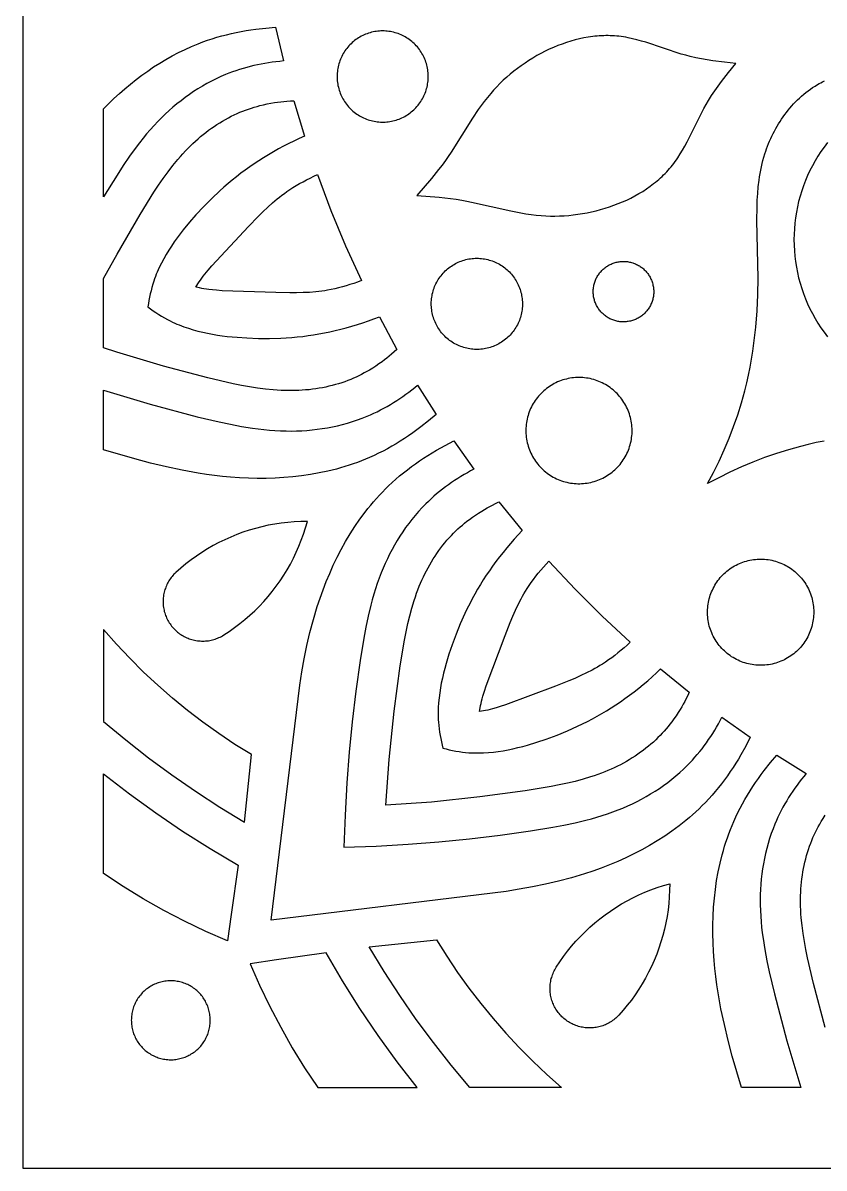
# Model space of a CAD drawing. Header units: millimetres. Extents: x -808 to 145, y 470 to 1424.
# Drawn here: x -808.3 to -531.9, y 470.1 to 865.2 of the extents above; entities that cross this region are included whole.
import ezdxf

# ---------------------------------------------------------------- set-up
doc = ezdxf.new("R2010")
doc.units = ezdxf.units.MM
doc.layers.add('Layer 05', color=12, linetype='Continuous', true_color=0xde0000)

msp = doc.modelspace()

# ---------------------------------------------------------------- linework, layer by layer
at = {"layer": 'Layer 05'}
for points in [[(-808.29, 470.09), (145.2, 470.09), (145.2, 1423.58), (-808.29, 1423.58)], [(-689.58, 861.47), (-690.09, 861.28), (-690.6, 861.06), (-691.09, 860.83), (-691.58, 860.58), (-692.06, 860.32), (-692.52, 860.04), (-692.98, 859.74), (-693.43, 859.43), (-693.86, 859.1), (-694.29, 858.76), (-694.7, 858.4), (-695.1, 858.03), (-695.49, 857.65), (-695.86, 857.25), (-696.22, 856.84), (-696.57, 856.41), (-696.89, 855.98), (-697.21, 855.53), (-697.51, 855.08), (-697.79, 854.61), (-698.06, 854.13), (-698.31, 853.65), (-698.54, 853.15), (-698.75, 852.65), (-698.95, 852.14), (-699.13, 851.63), (-699.29, 851.11), (-699.44, 850.58), (-699.56, 850.05), (-699.67, 849.51), (-699.76, 848.98), (-699.83, 848.43), (-699.88, 847.89), (-699.91, 847.35), (-699.92, 846.8), (-699.92, 846.25), (-699.89, 845.71), (-699.85, 845.17), (-699.79, 844.62), (-699.71, 844.08), (-699.61, 843.55), (-699.49, 843.01), (-699.35, 842.49), (-699.19, 841.96), (-699.02, 841.45), (-698.83, 840.93), (-698.62, 840.43), (-698.39, 839.93), (-698.15, 839.44), (-697.89, 838.97), (-697.61, 838.49), (-697.32, 838.03), (-697.01, 837.58), (-696.69, 837.14), (-696.35, 836.72), (-696, 836.3), (-695.63, 835.9), (-695.25, 835.51), (-694.85, 835.13), (-694.44, 834.77), (-694.02, 834.42), (-693.59, 834.09), (-693.15, 833.77), (-692.69, 833.47), (-692.23, 833.18), (-691.75, 832.91), (-691.27, 832.66), (-690.78, 832.42), (-690.28, 832.2), (-689.77, 832), (-689.26, 831.81), (-688.74, 831.65), (-688.21, 831.5), (-687.68, 831.37), (-687.15, 831.26), (-686.61, 831.16), (-686.07, 831.09), (-685.53, 831.03), (-684.98, 831), (-684.44, 830.98), (-683.89, 830.98), (-683.35, 831), (-682.8, 831.04), (-682.26, 831.1), (-681.72, 831.17), (-681.18, 831.27), (-680.65, 831.38), (-680.12, 831.52), (-679.6, 831.67), (-679.08, 831.84), (-678.56, 832.02), (-678.06, 832.23), (-677.56, 832.45), (-677.07, 832.69), (-676.59, 832.94), (-676.11, 833.22), (-675.65, 833.51), (-675.2, 833.81), (-674.76, 834.13), (-674.33, 834.47), (-673.91, 834.82), (-673.5, 835.18), (-673.11, 835.56), (-672.73, 835.95), (-672.36, 836.36), (-672.01, 836.77), (-671.67, 837.2), (-671.35, 837.64), (-671.04, 838.09), (-670.75, 838.56), (-670.48, 839.03), (-670.22, 839.51), (-669.98, 840), (-669.75, 840.5), (-669.55, 841), (-669.36, 841.51), (-669.19, 842.03), (-669.04, 842.56), (-668.9, 843.08), (-668.78, 843.62), (-668.69, 844.15), (-668.61, 844.69), (-668.55, 845.24), (-668.51, 845.78), (-668.48, 846.33), (-668.48, 846.87), (-668.5, 847.42), (-668.53, 847.96), (-668.58, 848.51), (-668.66, 849.05), (-668.75, 849.58), (-668.86, 850.12), (-668.98, 850.65), (-669.13, 851.18), (-669.29, 851.7), (-669.48, 852.21), (-669.68, 852.72), (-669.89, 853.22), (-670.13, 853.71), (-670.38, 854.2), (-670.65, 854.67), (-670.93, 855.14), (-671.24, 855.59), (-671.55, 856.04), (-671.88, 856.47), (-672.23, 856.89), (-672.59, 857.3), (-672.97, 857.7), (-673.35, 858.08), (-673.76, 858.45), (-674.17, 858.81), (-674.6, 859.15), (-675.03, 859.47), (-675.48, 859.78), (-675.94, 860.08), (-676.41, 860.36), (-676.89, 860.62), (-677.38, 860.86), (-677.87, 861.09), (-678.38, 861.3), (-678.89, 861.5), (-679.4, 861.67), (-679.93, 861.83), (-680.45, 861.97), (-680.99, 862.09), (-681.52, 862.19), (-682.06, 862.28), (-682.6, 862.34), (-683.15, 862.39), (-683.69, 862.41), (-684.24, 862.42), (-684.78, 862.41), (-685.33, 862.38), (-685.87, 862.33), (-686.41, 862.27), (-686.95, 862.18), (-687.49, 862.07), (-688.02, 861.95), (-688.55, 861.81), (-689.07, 861.65)], [(-645.08, 754.02), (-645.58, 753.8), (-646.08, 753.59), (-646.59, 753.41), (-647.11, 753.24), (-647.64, 753.09), (-648.17, 752.96), (-648.7, 752.84), (-649.24, 752.75), (-649.78, 752.67), (-650.32, 752.61), (-650.87, 752.57), (-651.41, 752.55), (-651.96, 752.55), (-652.5, 752.57), (-653.05, 752.61), (-653.59, 752.66), (-654.13, 752.74), (-654.67, 752.83), (-655.2, 752.94), (-655.73, 753.07), (-656.26, 753.22), (-656.78, 753.39), (-657.29, 753.57), (-657.8, 753.77), (-658.3, 753.99), (-658.79, 754.23), (-659.27, 754.48), (-659.75, 754.75), (-660.21, 755.04), (-660.66, 755.34), (-661.11, 755.66), (-661.54, 756), (-661.96, 756.34), (-662.37, 756.71), (-662.76, 757.08), (-663.14, 757.47), (-663.51, 757.88), (-663.87, 758.29), (-664.2, 758.72), (-664.53, 759.16), (-664.84, 759.61), (-665.13, 760.07), (-665.41, 760.54), (-665.67, 761.02), (-665.91, 761.51), (-666.14, 762.01), (-666.34, 762.51), (-666.54, 763.02), (-666.71, 763.54), (-666.86, 764.06), (-667, 764.59), (-667.12, 765.12), (-667.22, 765.66), (-667.3, 766.2), (-667.36, 766.74), (-667.41, 767.29), (-667.43, 767.83), (-667.44, 768.38), (-667.43, 768.92), (-667.39, 769.47), (-667.34, 770.01), (-667.27, 770.55), (-667.18, 771.09), (-667.08, 771.63), (-666.95, 772.16), (-666.81, 772.68), (-666.65, 773.2), (-666.46, 773.72), (-666.27, 774.23), (-666.05, 774.73), (-665.82, 775.22), (-665.57, 775.71), (-665.3, 776.18), (-665.02, 776.65), (-664.72, 777.11), (-664.41, 777.55), (-664.08, 777.99), (-663.73, 778.41), (-663.37, 778.82), (-663, 779.22), (-662.61, 779.61), (-662.21, 779.98), (-661.8, 780.33), (-661.38, 780.68), (-660.94, 781.01), (-660.49, 781.32), (-660.03, 781.61), (-659.57, 781.89), (-659.09, 782.16), (-658.6, 782.41), (-658.11, 782.64), (-657.6, 782.85), (-657.1, 783.05), (-656.58, 783.22), (-656.06, 783.38), (-655.53, 783.52), (-655, 783.65), (-654.46, 783.75), (-653.92, 783.84), (-653.38, 783.91), (-652.84, 783.95), (-652.29, 783.98), (-651.75, 783.99), (-651.2, 783.99), (-650.66, 783.96), (-650.11, 783.91), (-649.57, 783.85), (-649.03, 783.76), (-648.5, 783.66), (-647.96, 783.54), (-647.44, 783.4), (-646.91, 783.24), (-646.4, 783.07), (-645.89, 782.87), (-645.38, 782.66), (-644.89, 782.43), (-644.4, 782.19), (-643.92, 781.93), (-643.45, 781.65), (-642.99, 781.35), (-642.54, 781.04), (-642.11, 780.72), (-641.68, 780.38), (-641.27, 780.02), (-640.87, 779.65), (-640.48, 779.27), (-640.1, 778.87), (-639.74, 778.46), (-639.4, 778.04), (-639.06, 777.61), (-638.75, 777.16), (-638.45, 776.71), (-638.16, 776.24), (-637.89, 775.76), (-637.64, 775.28), (-637.41, 774.79), (-637.19, 774.29), (-636.99, 773.78), (-636.81, 773.26), (-636.64, 772.74), (-636.5, 772.22), (-636.37, 771.69), (-636.26, 771.15), (-636.17, 770.61), (-636.1, 770.07), (-636.04, 769.53), (-636.01, 768.99), (-635.99, 768.44), (-636, 767.89), (-636.02, 767.35), (-636.06, 766.81), (-636.12, 766.26), (-636.2, 765.72), (-636.3, 765.19), (-636.42, 764.65), (-636.55, 764.12), (-636.7, 763.6), (-636.88, 763.08), (-637.06, 762.57), (-637.27, 762.06), (-637.49, 761.57), (-637.74, 761.08), (-637.99, 760.6), (-638.27, 760.13), (-638.56, 759.66), (-638.87, 759.21), (-639.19, 758.77), (-639.53, 758.34), (-639.88, 757.93), (-640.24, 757.52), (-640.62, 757.13), (-641.02, 756.75), (-641.42, 756.39), (-641.84, 756.04), (-642.27, 755.7), (-642.72, 755.38), (-643.17, 755.08), (-643.63, 754.79), (-644.1, 754.52), (-644.59, 754.26)], [(-611.57, 772.17), (-611.58, 772.53), (-611.57, 772.89), (-611.55, 773.25), (-611.52, 773.61), (-611.47, 773.97), (-611.41, 774.33), (-611.34, 774.69), (-611.26, 775.04), (-611.17, 775.39), (-611.06, 775.74), (-610.94, 776.08), (-610.81, 776.42), (-610.67, 776.75), (-610.51, 777.08), (-610.35, 777.4), (-610.17, 777.72), (-609.98, 778.03), (-609.79, 778.33), (-609.58, 778.63), (-609.36, 778.92), (-609.13, 779.2), (-608.89, 779.47), (-608.65, 779.74), (-608.39, 779.99), (-608.13, 780.24), (-607.85, 780.48), (-607.57, 780.7), (-607.28, 780.92), (-606.98, 781.13), (-606.68, 781.33), (-606.37, 781.52), (-606.05, 781.69), (-605.73, 781.86), (-605.4, 782.01), (-605.07, 782.15), (-604.73, 782.28), (-604.39, 782.4), (-604.04, 782.51), (-603.69, 782.6), (-603.34, 782.69), (-602.99, 782.76), (-602.63, 782.81), (-602.27, 782.86), (-601.91, 782.89), (-601.55, 782.91), (-601.18, 782.92), (-600.82, 782.92), (-600.46, 782.9), (-600.1, 782.87), (-599.74, 782.83), (-599.38, 782.77), (-599.02, 782.7), (-598.67, 782.62), (-598.32, 782.53), (-597.97, 782.43), (-597.63, 782.31), (-597.29, 782.18), (-596.96, 782.05), (-596.63, 781.89), (-596.3, 781.73), (-595.98, 781.56), (-595.67, 781.37), (-595.37, 781.18), (-595.07, 780.97), (-594.78, 780.76), (-594.49, 780.53), (-594.22, 780.3), (-593.95, 780.05), (-593.69, 779.8), (-593.44, 779.53), (-593.2, 779.26), (-592.97, 778.98), (-592.75, 778.7), (-592.54, 778.4), (-592.34, 778.1), (-592.15, 777.79), (-591.97, 777.48), (-591.81, 777.15), (-591.65, 776.83), (-591.5, 776.5), (-591.37, 776.16), (-591.25, 775.82), (-591.14, 775.47), (-591.04, 775.12), (-590.96, 774.77), (-590.88, 774.42), (-590.82, 774.06), (-590.77, 773.7), (-590.74, 773.34), (-590.71, 772.98), (-590.7, 772.62), (-590.7, 772.25), (-590.72, 771.89), (-590.75, 771.53), (-590.78, 771.17), (-590.84, 770.81), (-590.9, 770.45), (-590.98, 770.1), (-591.07, 769.75), (-591.17, 769.4), (-591.28, 769.06), (-591.4, 768.72), (-591.54, 768.38), (-591.69, 768.05), (-591.85, 767.73), (-592.02, 767.41), (-592.2, 767.09), (-592.39, 766.79), (-592.6, 766.49), (-592.81, 766.19), (-593.03, 765.91), (-593.27, 765.63), (-593.51, 765.36), (-593.76, 765.1), (-594.02, 764.85), (-594.29, 764.61), (-594.57, 764.37), (-594.85, 764.15), (-595.15, 763.94), (-595.45, 763.73), (-595.75, 763.54), (-596.07, 763.36), (-596.39, 763.19), (-596.71, 763.03), (-597.04, 762.88), (-597.38, 762.75), (-597.72, 762.62), (-598.06, 762.51), (-598.41, 762.41), (-598.76, 762.32), (-599.12, 762.24), (-599.47, 762.18), (-599.83, 762.13), (-600.19, 762.09), (-600.55, 762.06), (-600.92, 762.05), (-601.28, 762.05), (-601.64, 762.06), (-602, 762.08), (-602.36, 762.12), (-602.72, 762.16), (-603.08, 762.23), (-603.43, 762.3), (-603.79, 762.39), (-604.13, 762.48), (-604.48, 762.59), (-604.82, 762.71), (-605.16, 762.85), (-605.49, 762.99), (-605.82, 763.15), (-606.14, 763.32), (-606.45, 763.5), (-606.76, 763.69), (-607.06, 763.89), (-607.36, 764.1), (-607.65, 764.32), (-607.92, 764.55), (-608.2, 764.79), (-608.46, 765.04), (-608.71, 765.3), (-608.96, 765.57), (-609.19, 765.84), (-609.42, 766.12), (-609.63, 766.42), (-609.84, 766.71), (-610.03, 767.02), (-610.22, 767.33), (-610.39, 767.65), (-610.55, 767.97), (-610.7, 768.3), (-610.84, 768.64), (-610.97, 768.98), (-611.09, 769.32), (-611.19, 769.67), (-611.28, 770.02), (-611.36, 770.37), (-611.43, 770.73), (-611.48, 771.08), (-611.53, 771.44), (-611.56, 771.81)], [(-620.65, 706.7), (-620.03, 706.56), (-619.4, 706.45), (-618.77, 706.36), (-618.14, 706.29), (-617.5, 706.25), (-616.87, 706.22), (-616.23, 706.22), (-615.6, 706.24), (-614.96, 706.28), (-614.33, 706.35), (-613.7, 706.43), (-613.07, 706.54), (-612.45, 706.67), (-611.83, 706.82), (-611.22, 706.99), (-610.61, 707.19), (-610.01, 707.4), (-609.42, 707.64), (-608.84, 707.89), (-608.27, 708.17), (-607.7, 708.46), (-607.15, 708.78), (-606.61, 709.11), (-606.08, 709.46), (-605.56, 709.83), (-605.06, 710.22), (-604.57, 710.63), (-604.09, 711.05), (-603.63, 711.49), (-603.19, 711.94), (-602.76, 712.41), (-602.34, 712.9), (-601.95, 713.39), (-601.57, 713.91), (-601.21, 714.43), (-600.87, 714.97), (-600.55, 715.51), (-600.24, 716.07), (-599.96, 716.64), (-599.69, 717.22), (-599.45, 717.81), (-599.23, 718.4), (-599.02, 719.01), (-598.84, 719.62), (-598.68, 720.23), (-598.54, 720.85), (-598.43, 721.48), (-598.33, 722.11), (-598.26, 722.74), (-598.2, 723.37), (-598.17, 724.01), (-598.17, 724.64), (-598.18, 725.28), (-598.22, 725.91), (-598.28, 726.55), (-598.36, 727.18), (-598.46, 727.81), (-598.58, 728.43), (-598.73, 729.05), (-598.9, 729.66), (-599.09, 730.27), (-599.29, 730.87), (-599.52, 731.46), (-599.77, 732.05), (-600.05, 732.62), (-600.34, 733.19), (-600.65, 733.75), (-600.97, 734.29), (-601.32, 734.82), (-601.69, 735.34), (-602.07, 735.85), (-602.47, 736.34), (-602.89, 736.82), (-603.33, 737.29), (-603.78, 737.74), (-604.24, 738.17), (-604.72, 738.59), (-605.22, 738.99), (-605.72, 739.37), (-606.25, 739.74), (-606.78, 740.08), (-607.32, 740.41), (-607.88, 740.72), (-608.45, 741.01), (-609.02, 741.28), (-609.61, 741.53), (-610.2, 741.75), (-610.8, 741.96), (-611.41, 742.15), (-612.03, 742.31), (-612.64, 742.46), (-613.27, 742.58), (-613.9, 742.68), (-614.53, 742.76), (-615.16, 742.82), (-615.8, 742.85), (-616.43, 742.87), (-617.07, 742.86), (-617.7, 742.83), (-618.34, 742.77), (-618.97, 742.7), (-619.6, 742.6), (-620.22, 742.48), (-620.84, 742.34), (-621.46, 742.18), (-622.07, 742), (-622.67, 741.79), (-623.26, 741.57), (-623.85, 741.32), (-624.43, 741.06), (-625, 740.77), (-625.56, 740.47), (-626.1, 740.14), (-626.64, 739.8), (-627.16, 739.44), (-627.67, 739.06), (-628.17, 738.66), (-628.65, 738.25), (-629.12, 737.82), (-629.57, 737.37), (-630.01, 736.91), (-630.43, 736.43), (-630.84, 735.94), (-631.22, 735.44), (-631.59, 734.92), (-631.94, 734.39), (-632.28, 733.85), (-632.59, 733.29), (-632.88, 732.73), (-633.16, 732.16), (-633.41, 731.57), (-633.65, 730.98), (-633.86, 730.38), (-634.05, 729.78), (-634.22, 729.16), (-634.37, 728.54), (-634.5, 727.92), (-634.61, 727.29), (-634.69, 726.66), (-634.75, 726.03), (-634.79, 725.4), (-634.81, 724.76), (-634.81, 724.12), (-634.78, 723.49), (-634.74, 722.85), (-634.67, 722.22), (-634.58, 721.59), (-634.46, 720.97), (-634.33, 720.35), (-634.17, 719.73), (-633.99, 719.12), (-633.79, 718.51), (-633.57, 717.92), (-633.33, 717.33), (-633.07, 716.75), (-632.79, 716.18), (-632.49, 715.62), (-632.17, 715.07), (-631.84, 714.53), (-631.48, 714), (-631.1, 713.49), (-630.71, 712.99), (-630.3, 712.5), (-629.88, 712.03), (-629.43, 711.57), (-628.97, 711.13), (-628.5, 710.7), (-628.01, 710.3), (-627.51, 709.9), (-627, 709.53), (-626.47, 709.18), (-625.93, 708.84), (-625.38, 708.52), (-624.82, 708.22), (-624.25, 707.94), (-623.67, 707.68), (-623.08, 707.44), (-622.48, 707.23), (-621.88, 707.03), (-621.26, 706.85)], [(-571.68, 657.73), (-571.82, 658.35), (-571.93, 658.98), (-572.02, 659.61), (-572.09, 660.24), (-572.13, 660.88), (-572.16, 661.51), (-572.16, 662.15), (-572.14, 662.78), (-572.1, 663.42), (-572.03, 664.05), (-571.95, 664.68), (-571.84, 665.31), (-571.71, 665.93), (-571.56, 666.55), (-571.38, 667.16), (-571.19, 667.77), (-570.98, 668.37), (-570.74, 668.96), (-570.49, 669.54), (-570.21, 670.11), (-569.91, 670.68), (-569.6, 671.23), (-569.27, 671.77), (-568.91, 672.3), (-568.54, 672.82), (-568.16, 673.32), (-567.75, 673.81), (-567.33, 674.29), (-566.89, 674.75), (-566.44, 675.19), (-565.97, 675.62), (-565.48, 676.03), (-564.98, 676.43), (-564.47, 676.81), (-563.95, 677.17), (-563.41, 677.51), (-562.86, 677.83), (-562.31, 678.14), (-561.74, 678.42), (-561.16, 678.69), (-560.57, 678.93), (-559.97, 679.15), (-559.37, 679.36), (-558.76, 679.54), (-558.15, 679.7), (-557.53, 679.84), (-556.9, 679.95), (-556.27, 680.05), (-555.64, 680.12), (-555.01, 680.17), (-554.37, 680.2), (-553.73, 680.21), (-553.1, 680.2), (-552.46, 680.16), (-551.83, 680.1), (-551.2, 680.02), (-550.57, 679.92), (-549.95, 679.79), (-549.33, 679.65), (-548.72, 679.48), (-548.11, 679.29), (-547.51, 679.08), (-546.91, 678.85), (-546.33, 678.6), (-545.75, 678.33), (-545.19, 678.04), (-544.63, 677.73), (-544.09, 677.4), (-543.56, 677.06), (-543.04, 676.69), (-542.53, 676.31), (-542.03, 675.91), (-541.55, 675.49), (-541.09, 675.05), (-540.64, 674.6), (-540.21, 674.14), (-539.79, 673.66), (-539.39, 673.16), (-539.01, 672.65), (-538.64, 672.13), (-538.3, 671.6), (-537.97, 671.05), (-537.66, 670.5), (-537.37, 669.93), (-537.1, 669.36), (-536.85, 668.77), (-536.62, 668.18), (-536.42, 667.58), (-536.23, 666.97), (-536.06, 666.35), (-535.92, 665.73), (-535.8, 665.11), (-535.7, 664.48), (-535.62, 663.85), (-535.56, 663.22), (-535.52, 662.58), (-535.51, 661.95), (-535.52, 661.31), (-535.55, 660.67), (-535.6, 660.04), (-535.68, 659.41), (-535.78, 658.78), (-535.9, 658.16), (-536.04, 657.54), (-536.2, 656.92), (-536.38, 656.31), (-536.58, 655.71), (-536.81, 655.11), (-537.06, 654.53), (-537.32, 653.95), (-537.61, 653.38), (-537.91, 652.82), (-538.24, 652.28), (-538.58, 651.74), (-538.94, 651.22), (-539.32, 650.71), (-539.72, 650.21), (-540.13, 649.73), (-540.56, 649.26), (-541.01, 648.8), (-541.47, 648.37), (-541.95, 647.95), (-542.44, 647.54), (-542.94, 647.15), (-543.46, 646.79), (-543.99, 646.43), (-544.53, 646.1), (-545.09, 645.79), (-545.65, 645.49), (-546.22, 645.22), (-546.81, 644.97), (-547.4, 644.73), (-548, 644.52), (-548.6, 644.33), (-549.22, 644.16), (-549.83, 644.01), (-550.46, 643.88), (-551.08, 643.77), (-551.71, 643.69), (-552.35, 643.62), (-552.98, 643.58), (-553.62, 643.57), (-554.25, 643.57), (-554.89, 643.59), (-555.52, 643.64), (-556.16, 643.71), (-556.79, 643.8), (-557.41, 643.92), (-558.03, 644.05), (-558.65, 644.21), (-559.26, 644.39), (-559.86, 644.58), (-560.46, 644.8), (-561.05, 645.04), (-561.63, 645.3), (-562.2, 645.59), (-562.76, 645.89), (-563.31, 646.2), (-563.85, 646.54), (-564.38, 646.9), (-564.89, 647.27), (-565.39, 647.67), (-565.88, 648.08), (-566.35, 648.5), (-566.81, 648.95), (-567.25, 649.4), (-567.67, 649.88), (-568.08, 650.36), (-568.47, 650.87), (-568.85, 651.38), (-569.2, 651.91), (-569.54, 652.45), (-569.86, 653), (-570.16, 653.56), (-570.44, 654.13), (-570.7, 654.71), (-570.93, 655.3), (-571.15, 655.9), (-571.35, 656.5), (-571.53, 657.11)], [(-770.9, 521.09), (-770.89, 520.62), (-770.87, 520.15), (-770.83, 519.68), (-770.77, 519.21), (-770.7, 518.74), (-770.61, 518.28), (-770.5, 517.82), (-770.38, 517.36), (-770.24, 516.91), (-770.09, 516.46), (-769.92, 516.02), (-769.74, 515.58), (-769.54, 515.16), (-769.32, 514.73), (-769.1, 514.32), (-768.85, 513.91), (-768.6, 513.52), (-768.33, 513.13), (-768.04, 512.75), (-767.75, 512.38), (-767.44, 512.02), (-767.12, 511.68), (-766.79, 511.34), (-766.44, 511.02), (-766.09, 510.71), (-765.72, 510.41), (-765.35, 510.12), (-764.96, 509.85), (-764.56, 509.59), (-764.16, 509.34), (-763.75, 509.11), (-763.33, 508.89), (-762.9, 508.69), (-762.47, 508.5), (-762.03, 508.33), (-761.58, 508.17), (-761.13, 508.03), (-760.68, 507.91), (-760.22, 507.8), (-759.75, 507.7), (-759.29, 507.63), (-758.82, 507.56), (-758.35, 507.52), (-757.88, 507.49), (-757.4, 507.48), (-756.93, 507.48), (-756.46, 507.5), (-755.99, 507.54), (-755.52, 507.59), (-755.05, 507.66), (-754.59, 507.75), (-754.12, 507.85), (-753.67, 507.97), (-753.21, 508.1), (-752.76, 508.25), (-752.32, 508.42), (-751.88, 508.6), (-751.45, 508.79), (-751.03, 509), (-750.61, 509.22), (-750.21, 509.46), (-749.81, 509.72), (-749.42, 509.98), (-749.04, 510.26), (-748.67, 510.55), (-748.3, 510.86), (-747.95, 511.18), (-747.62, 511.51), (-747.29, 511.85), (-746.97, 512.2), (-746.67, 512.56), (-746.38, 512.94), (-746.11, 513.32), (-745.84, 513.71), (-745.59, 514.12), (-745.36, 514.53), (-745.14, 514.94), (-744.93, 515.37), (-744.74, 515.8), (-744.56, 516.24), (-744.4, 516.68), (-744.26, 517.13), (-744.13, 517.59), (-744.02, 518.05), (-743.92, 518.51), (-743.84, 518.98), (-743.77, 519.44), (-743.72, 519.91), (-743.69, 520.38), (-743.67, 520.86), (-743.67, 521.33), (-743.69, 521.8), (-743.72, 522.27), (-743.77, 522.74), (-743.84, 523.21), (-743.92, 523.68), (-744.02, 524.14), (-744.13, 524.6), (-744.26, 525.05), (-744.4, 525.5), (-744.56, 525.95), (-744.74, 526.39), (-744.93, 526.82), (-745.14, 527.24), (-745.36, 527.66), (-745.59, 528.07), (-745.84, 528.47), (-746.11, 528.86), (-746.38, 529.25), (-746.67, 529.62), (-746.97, 529.98), (-747.29, 530.34), (-747.62, 530.68), (-747.95, 531.01), (-748.3, 531.33), (-748.67, 531.63), (-749.04, 531.92), (-749.42, 532.2), (-749.81, 532.47), (-750.21, 532.72), (-750.61, 532.96), (-751.03, 533.19), (-751.45, 533.4), (-751.88, 533.59), (-752.32, 533.77), (-752.76, 533.94), (-753.21, 534.09), (-753.67, 534.22), (-754.12, 534.34), (-754.59, 534.44), (-755.05, 534.52), (-755.52, 534.59), (-755.99, 534.65), (-756.46, 534.68), (-756.93, 534.7), (-757.4, 534.71), (-757.88, 534.7), (-758.35, 534.67), (-758.82, 534.62), (-759.29, 534.56), (-759.75, 534.48), (-760.22, 534.39), (-760.68, 534.28), (-761.13, 534.15), (-761.58, 534.01), (-762.03, 533.86), (-762.47, 533.68), (-762.9, 533.5), (-763.33, 533.29), (-763.75, 533.08), (-764.16, 532.84), (-764.56, 532.6), (-764.96, 532.34), (-765.35, 532.07), (-765.72, 531.78), (-766.09, 531.48), (-766.44, 531.17), (-766.79, 530.85), (-767.12, 530.51), (-767.44, 530.16), (-767.75, 529.8), (-768.04, 529.44), (-768.33, 529.06), (-768.6, 528.67), (-768.85, 528.27), (-769.1, 527.87), (-769.32, 527.45), (-769.54, 527.03), (-769.74, 526.6), (-769.92, 526.17), (-770.09, 525.73), (-770.24, 525.28), (-770.38, 524.83), (-770.5, 524.37), (-770.61, 523.91), (-770.7, 523.44), (-770.77, 522.98), (-770.83, 522.51), (-770.87, 522.04), (-770.89, 521.57)]]:
    msp.add_lwpolyline(points, close=True, dxfattribs=at)
for points in [[(-780.46, 835.61), (-778.69, 837.38), (-776.88, 839.12), (-775.03, 840.81), (-773.15, 842.46), (-771.23, 844.07), (-769.27, 845.63), (-767.28, 847.13), (-765.25, 848.59), (-763.19, 849.99), (-761.1, 851.33), (-758.97, 852.61), (-756.8, 853.83), (-754.61, 854.98), (-752.38, 856.07), (-750.12, 857.08), (-747.83, 858.02), (-746.23, 858.63), (-744.62, 859.2), (-742.99, 859.73), (-741.35, 860.23), (-739.7, 860.7), (-738.04, 861.13), (-736.37, 861.53), (-734.69, 861.9), (-733.01, 862.23), (-731.32, 862.54), (-729.63, 862.81), (-727.93, 863.05), (-724.52, 863.44), (-721.12, 863.72)], [(-721.12, 863.72), (-718.44, 852.06)], [(-562.39, 851.22), (-566.34, 851.64), (-570.29, 852.14), (-572.25, 852.43), (-574.21, 852.77), (-576.16, 853.16), (-578.1, 853.61), (-579.65, 854.02), (-581.19, 854.46), (-593.41, 858.5), (-594.94, 858.95), (-596.48, 859.37), (-598.02, 859.75), (-599.57, 860.08), (-600.35, 860.23), (-601.13, 860.36), (-601.91, 860.47), (-602.7, 860.57), (-603.44, 860.65), (-604.19, 860.71), (-604.94, 860.75), (-605.69, 860.78), (-606.45, 860.8), (-607.2, 860.8), (-607.96, 860.78), (-608.72, 860.75), (-609.48, 860.71), (-610.23, 860.65), (-610.99, 860.58), (-611.75, 860.49), (-612.51, 860.39), (-613.27, 860.28), (-614.79, 860.01), (-616.31, 859.69), (-617.82, 859.32), (-619.33, 858.9), (-620.83, 858.43), (-622.32, 857.91), (-623.8, 857.35), (-625.27, 856.74), (-626.73, 856.09), (-628.17, 855.4), (-629.59, 854.67), (-631, 853.9), (-632.38, 853.09), (-633.75, 852.24), (-635.09, 851.36), (-636.41, 850.44), (-637.71, 849.49), (-638.97, 848.51), (-640.21, 847.5), (-641.42, 846.46), (-642.59, 845.4), (-643.74, 844.31), (-644.84, 843.19), (-645.92, 842.05), (-646.95, 840.89), (-648.09, 839.52), (-649.19, 838.13), (-650.25, 836.71), (-651.27, 835.28), (-653.22, 832.37), (-660.62, 820.58), (-661.59, 819.14), (-662.58, 817.71), (-663.73, 816.14), (-664.92, 814.6), (-667.37, 811.56), (-672.46, 805.62)], [(-718.44, 852.06), (-719.72, 851.94), (-721, 851.8), (-722.28, 851.64), (-723.55, 851.45), (-724.82, 851.25), (-726.09, 851.01), (-727.35, 850.76), (-728.61, 850.48), (-729.86, 850.17), (-731.1, 849.85), (-732.34, 849.49), (-733.57, 849.12), (-734.79, 848.72), (-736.01, 848.29), (-737.21, 847.84), (-738.41, 847.36), (-740.04, 846.66), (-741.66, 845.91), (-743.26, 845.11), (-744.83, 844.27), (-746.38, 843.39), (-747.9, 842.46), (-749.4, 841.5), (-750.88, 840.49), (-752.33, 839.45), (-753.76, 838.37), (-755.15, 837.26), (-756.52, 836.11), (-757.86, 834.93), (-759.17, 833.73), (-760.46, 832.49), (-761.71, 831.22), (-763.04, 829.81), (-764.34, 828.36), (-765.61, 826.89), (-766.85, 825.39), (-768.05, 823.87), (-769.23, 822.33), (-771.51, 819.18), (-773.71, 815.96), (-775.83, 812.7), (-780.46, 805.16)], [(-672.46, 805.62), (-664.66, 805.03), (-660.78, 804.61), (-658.85, 804.35), (-656.93, 804.05), (-655.21, 803.75), (-653.51, 803.41), (-639.94, 800.31), (-636.5, 799.63), (-634.77, 799.34), (-633.02, 799.09), (-631.26, 798.88), (-629.49, 798.72), (-627.93, 798.63), (-626.37, 798.58), (-624.8, 798.58), (-623.22, 798.61), (-621.63, 798.69), (-620.04, 798.81), (-618.45, 798.97), (-616.86, 799.17), (-615.28, 799.42), (-613.7, 799.7), (-612.12, 800.03), (-610.56, 800.4), (-609.01, 800.81), (-607.47, 801.25), (-605.94, 801.74), (-604.43, 802.27), (-602.94, 802.84), (-601.48, 803.45), (-600.03, 804.1), (-598.61, 804.79), (-597.22, 805.52), (-595.86, 806.29), (-594.52, 807.09), (-593.22, 807.94), (-591.96, 808.82), (-591.34, 809.28), (-590.74, 809.75), (-590.14, 810.22), (-589.55, 810.71), (-588.97, 811.21), (-588.4, 811.71), (-587.85, 812.23), (-587.3, 812.75), (-586.77, 813.28), (-586.24, 813.83), (-585.73, 814.38), (-585.24, 814.94), (-584.75, 815.52), (-584.28, 816.1), (-583.79, 816.72), (-583.32, 817.35), (-582.86, 818), (-582.41, 818.65), (-581.55, 819.98), (-580.73, 821.34), (-579.94, 822.72), (-579.18, 824.13), (-573.39, 835.62), (-572.61, 837.03), (-571.8, 838.41), (-570.75, 840.1), (-569.65, 841.76), (-568.5, 843.38), (-567.32, 844.98), (-564.88, 848.12), (-562.39, 851.22)], [(-572.11, 706.27), (-570.09, 710.09), (-568.19, 713.96), (-566.39, 717.9), (-564.71, 721.88), (-563.15, 725.92), (-561.72, 730), (-560.42, 734.11), (-559.27, 738.27), (-558.6, 740.98), (-558, 743.7), (-557.45, 746.44), (-556.95, 749.19), (-556.51, 751.95), (-556.13, 754.72), (-555.79, 757.49), (-555.51, 760.28), (-555.08, 765.88), (-554.82, 771.5), (-554.71, 777.15), (-555.09, 796.99), (-555.06, 801.68), (-554.98, 804.02), (-554.84, 806.35), (-554.64, 808.66), (-554.37, 810.96), (-554.2, 812.11), (-554.01, 813.25), (-553.8, 814.39), (-553.57, 815.52), (-553.31, 816.65), (-553.03, 817.78), (-552.71, 818.9), (-552.38, 820.02), (-552.08, 820.91), (-551.77, 821.8), (-551.44, 822.69), (-551.09, 823.57), (-550.73, 824.45), (-550.34, 825.32), (-549.94, 826.18), (-549.52, 827.04), (-549.08, 827.89), (-548.62, 828.73), (-548.15, 829.56), (-547.66, 830.38), (-547.15, 831.2), (-546.62, 832), (-546.07, 832.79), (-545.51, 833.56), (-544.93, 834.33), (-544.34, 835.08), (-543.72, 835.82), (-543.09, 836.54), (-542.45, 837.25), (-541.78, 837.95), (-541.1, 838.63), (-540.41, 839.29), (-539.69, 839.93), (-538.96, 840.56), (-538.22, 841.16), (-537.46, 841.75), (-536.68, 842.32), (-535.89, 842.87), (-535.08, 843.4), (-534.25, 843.91), (-533.66, 844.25), (-533.06, 844.58), (-532.46, 844.9), (-531.85, 845.21)], [(-780.46, 777.02), (-775.82, 785.45), (-767.88, 799.08), (-763.1, 806.76), (-761.51, 809.17), (-759.87, 811.54), (-758.24, 813.79), (-756.55, 815.99), (-754.85, 818.07), (-753.98, 819.08), (-753.08, 820.08), (-752.21, 821.02), (-751.32, 821.94), (-750.48, 822.78), (-749.63, 823.6), (-748.76, 824.4), (-747.88, 825.19), (-746.98, 825.96), (-746.07, 826.71), (-745.15, 827.44), (-744.22, 828.14), (-743.27, 828.83), (-742.31, 829.5), (-741.36, 830.14), (-740.39, 830.75), (-739.4, 831.35), (-738.4, 831.92), (-737.41, 832.47), (-736.41, 832.99), (-735.4, 833.48), (-734.37, 833.95), (-733.41, 834.37), (-732.44, 834.76), (-731.47, 835.14), (-730.48, 835.49), (-729.5, 835.81), (-728.52, 836.12), (-727.53, 836.4), (-726.53, 836.66), (-725.27, 836.97), (-724.01, 837.24), (-722.74, 837.48), (-721.47, 837.7), (-720.42, 837.85), (-719.37, 837.98), (-718.31, 838.1), (-717.25, 838.2), (-716.04, 838.28), (-714.83, 838.35)], [(-714.83, 838.35), (-711.15, 826.1)], [(-780.46, 805.16), (-780.46, 835.61)], [(-711.15, 826.1), (-712.98, 825.29), (-714.8, 824.44), (-716.61, 823.56), (-718.39, 822.64), (-720.16, 821.7), (-721.9, 820.72), (-723.62, 819.72), (-725.31, 818.68), (-726.92, 817.66), (-728.51, 816.61), (-730.07, 815.53), (-731.6, 814.43), (-733.12, 813.31), (-734.61, 812.15), (-736.09, 810.97), (-737.54, 809.76), (-738.98, 808.52), (-740.39, 807.25), (-743.18, 804.61), (-745.92, 801.85), (-748.6, 798.96), (-750.84, 796.41), (-753.01, 793.76), (-754.07, 792.41), (-755.1, 791.03), (-756.1, 789.62), (-757.06, 788.2), (-757.99, 786.76), (-758.88, 785.29), (-759.73, 783.81), (-760.52, 782.31), (-761.27, 780.79), (-761.62, 780.02), (-761.95, 779.25), (-762.27, 778.47), (-762.58, 777.69), (-762.87, 776.9), (-763.14, 776.11), (-763.49, 775.02), (-763.81, 773.91), (-764.1, 772.81), (-764.36, 771.69), (-764.6, 770.58), (-764.81, 769.46), (-764.99, 768.34), (-765.15, 767.23)], [(-530.82, 823.9), (-531.96, 822.38), (-533.05, 820.82), (-534.09, 819.23), (-535.06, 817.61), (-535.98, 815.94), (-536.84, 814.25), (-537.64, 812.53), (-538.39, 810.79), (-539.06, 809.01), (-539.68, 807.22), (-540.24, 805.4), (-540.73, 803.57), (-541.15, 801.72), (-541.51, 799.86), (-541.81, 797.98), (-542.04, 796.1), (-542.21, 794.21), (-542.31, 792.31), (-542.34, 790.42), (-542.3, 788.52), (-542.21, 786.62), (-542.04, 784.73), (-541.81, 782.85), (-541.51, 780.97), (-541.15, 779.11), (-540.72, 777.26), (-540.23, 775.43), (-539.67, 773.61), (-539.06, 771.82), (-538.38, 770.05), (-537.63, 768.3), (-536.83, 766.58), (-535.97, 764.89), (-535.05, 763.23), (-534.07, 761.6), (-533.04, 760.01), (-531.95, 758.46), (-530.81, 756.94)], [(-748.65, 774.06), (-748.31, 774.64), (-747.95, 775.2), (-747.53, 775.84), (-747.09, 776.48), (-746.6, 777.14), (-746.1, 777.8), (-745.52, 778.53), (-744.36, 779.94), (-743.1, 781.39), (-730.49, 794.95), (-727.11, 798.44), (-725.48, 800.06), (-723.81, 801.64), (-722.2, 803.09), (-720.55, 804.49), (-719.75, 805.13), (-718.93, 805.77), (-718.11, 806.38), (-717.28, 806.98), (-716.22, 807.7), (-715.15, 808.39), (-714.02, 809.09), (-712.87, 809.75), (-711.67, 810.42), (-710.45, 811.06), (-709.22, 811.68), (-707.97, 812.28), (-706.68, 812.87)], [(-706.68, 812.87), (-702.04, 800.51), (-696.98, 788.32), (-691.53, 776.3)], [(-780.46, 753.05), (-780.46, 777.02)], [(-691.53, 776.3), (-692.86, 775.8), (-694.16, 775.35), (-695.47, 774.91), (-696.79, 774.5), (-698.11, 774.12), (-699.4, 773.78), (-700.69, 773.47), (-701.94, 773.21), (-703.19, 772.97), (-704.2, 772.8), (-705.22, 772.66), (-706.24, 772.53), (-707.26, 772.42), (-709.42, 772.24), (-711.59, 772.13), (-713.88, 772.07), (-716.18, 772.05), (-721.04, 772.14), (-739.54, 772.81), (-741.46, 772.94), (-742.84, 773.07), (-744.2, 773.22), (-745.02, 773.33), (-745.84, 773.46), (-746.6, 773.6), (-747.35, 773.75), (-748, 773.9), (-748.65, 774.06)], [(-765.15, 767.23), (-764.25, 766.55), (-763.33, 765.89), (-762.39, 765.25), (-761.44, 764.63), (-760.46, 764.03), (-759.48, 763.45), (-758.47, 762.89), (-757.45, 762.37), (-756.7, 762), (-755.94, 761.65), (-755.17, 761.31), (-754.39, 760.99), (-753.61, 760.68), (-752.82, 760.39), (-751.22, 759.84), (-749.59, 759.34), (-747.94, 758.88), (-746.28, 758.48), (-744.6, 758.11), (-742.91, 757.79), (-741.21, 757.51), (-739.51, 757.26), (-737.8, 757.05), (-734.39, 756.72), (-731.01, 756.49), (-727.07, 756.34), (-723.18, 756.33), (-719.35, 756.44), (-717.45, 756.54), (-715.55, 756.68), (-713.67, 756.85), (-711.79, 757.06), (-709.92, 757.3), (-708.05, 757.57), (-706.19, 757.88), (-704.32, 758.22), (-702.46, 758.6), (-700.59, 759.02), (-698.67, 759.48), (-696.74, 759.99), (-694.82, 760.53), (-692.9, 761.11), (-690.99, 761.72), (-689.09, 762.37), (-687.2, 763.06), (-685.33, 763.78)], [(-685.33, 763.78), (-679.28, 752.52)], [(-679.28, 752.52), (-680.18, 751.71), (-681.1, 750.91), (-681.92, 750.24), (-682.74, 749.57), (-683.58, 748.92), (-684.43, 748.29), (-685.49, 747.54), (-686.55, 746.81), (-687.64, 746.11), (-688.74, 745.44), (-689.63, 744.92), (-690.54, 744.42), (-691.45, 743.94), (-692.37, 743.48), (-693.31, 743.03), (-694.27, 742.6), (-695.23, 742.19), (-696.2, 741.81), (-697.26, 741.42), (-698.33, 741.05), (-699.41, 740.71), (-700.49, 740.39), (-701.6, 740.1), (-702.72, 739.82), (-703.84, 739.57), (-704.97, 739.34), (-706.12, 739.14), (-707.28, 738.96), (-708.44, 738.8), (-709.6, 738.66), (-710.77, 738.55), (-711.95, 738.46), (-713.13, 738.39), (-714.31, 738.34), (-715.5, 738.32), (-716.69, 738.32), (-717.97, 738.34), (-719.25, 738.39), (-720.58, 738.46), (-721.92, 738.56), (-724.58, 738.83), (-727.34, 739.19), (-730.09, 739.63), (-732.92, 740.14), (-735.75, 740.72), (-744.55, 742.77), (-759.81, 746.8), (-775.9, 751.59), (-780.46, 753.05)], [(-780.46, 738.44), (-764.39, 733.63), (-748.14, 729.33), (-740.55, 727.53), (-736.74, 726.72), (-732.91, 725.99), (-729.08, 725.38), (-727.15, 725.12), (-725.22, 724.9), (-723.29, 724.71), (-721.35, 724.57), (-719.41, 724.47), (-717.46, 724.41), (-715.68, 724.4), (-713.9, 724.43), (-712.12, 724.51), (-710.34, 724.62), (-708.56, 724.78), (-706.79, 724.98), (-705.02, 725.22), (-703.25, 725.51), (-701.5, 725.85), (-699.75, 726.22), (-698.02, 726.65), (-696.3, 727.12), (-694.59, 727.64), (-692.9, 728.2), (-691.23, 728.81), (-689.58, 729.47), (-688.39, 729.98), (-687.22, 730.51), (-686.06, 731.07), (-684.92, 731.65), (-683.78, 732.26), (-682.66, 732.88), (-681.54, 733.53), (-680.44, 734.2), (-679.36, 734.89), (-678.28, 735.6), (-677.22, 736.34), (-676.18, 737.09), (-675.15, 737.85), (-674.13, 738.64), (-673.13, 739.45), (-672.14, 740.27)], [(-672.14, 740.27), (-665.78, 730.13)], [(-780.46, 717.89), (-780.46, 738.44)], [(-665.78, 730.13), (-668.39, 727.92), (-671.07, 725.79), (-672.44, 724.76), (-673.83, 723.75), (-675.24, 722.77), (-676.67, 721.82), (-678.12, 720.9), (-679.58, 720), (-681.06, 719.13), (-682.56, 718.29), (-684.07, 717.49), (-685.6, 716.72), (-687.14, 715.98), (-688.71, 715.27), (-690.1, 714.68), (-691.51, 714.11), (-692.93, 713.58), (-694.36, 713.06), (-695.8, 712.58), (-697.24, 712.12), (-698.7, 711.69), (-700.17, 711.29), (-703.12, 710.55), (-706.11, 709.92), (-709.12, 709.38), (-712.15, 708.94), (-715.19, 708.59), (-718.25, 708.33), (-721.32, 708.15), (-724.39, 708.06), (-727.46, 708.05), (-730.52, 708.12), (-733.58, 708.26), (-736.63, 708.48), (-739.44, 708.74), (-742.24, 709.07), (-745.02, 709.44), (-747.8, 709.87), (-753.32, 710.87), (-758.8, 712.03), (-764.25, 713.34), (-769.67, 714.77), (-780.46, 717.89)], [(-722.71, 555.67), (-712.81, 636.72), (-712.09, 641.28), (-711.27, 645.83), (-710.35, 650.36), (-709.3, 654.86), (-708.11, 659.34), (-706.78, 663.8), (-705.81, 666.7), (-704.77, 669.58), (-703.66, 672.44), (-702.48, 675.27), (-701.22, 678.07), (-699.88, 680.84), (-698.47, 683.56), (-696.98, 686.24), (-695.41, 688.87), (-693.76, 691.44), (-692.04, 693.96), (-690.23, 696.41), (-689.29, 697.61), (-688.34, 698.79), (-687.36, 699.95), (-686.36, 701.1), (-685.34, 702.22), (-684.3, 703.33), (-683.24, 704.41), (-682.16, 705.47), (-680.91, 706.65), (-679.64, 707.79), (-678.34, 708.91), (-677.01, 710), (-675.67, 711.06), (-674.3, 712.1), (-672.91, 713.11), (-671.5, 714.09), (-670.08, 715.04), (-668.63, 715.97), (-667.17, 716.87), (-665.69, 717.74), (-662.7, 719.41), (-659.66, 720.97)], [(-659.66, 720.97), (-652.73, 711.22)], [(-531.94, 720.93), (-534.67, 720.38), (-537.4, 719.77), (-540.11, 719.11), (-544.26, 717.95), (-548.38, 716.66), (-552.46, 715.23), (-556.49, 713.67), (-560.48, 711.99), (-564.41, 710.19), (-568.29, 708.28), (-572.11, 706.27)], [(-652.73, 711.22), (-653.86, 710.62), (-654.99, 710), (-656.11, 709.36), (-657.21, 708.7), (-658.31, 708.02), (-659.39, 707.32), (-660.46, 706.6), (-661.51, 705.86), (-662.55, 705.1), (-663.57, 704.33), (-664.58, 703.53), (-665.58, 702.71), (-666.55, 701.87), (-667.51, 701.01), (-668.45, 700.13), (-669.37, 699.24), (-670.61, 697.96), (-671.82, 696.65), (-672.99, 695.3), (-674.12, 693.92), (-675.21, 692.51), (-676.27, 691.08), (-677.29, 689.61), (-678.27, 688.11), (-679.21, 686.6), (-680.11, 685.05), (-680.97, 683.49), (-681.8, 681.91), (-682.59, 680.31), (-683.34, 678.69), (-684.05, 677.06), (-684.72, 675.41), (-685.41, 673.59), (-686.06, 671.76), (-686.67, 669.91), (-687.24, 668.06), (-687.77, 666.19), (-688.27, 664.31), (-689.17, 660.53), (-689.97, 656.72), (-690.68, 652.89), (-691.92, 645.19), (-693.4, 634.65), (-694.67, 624.1), (-695.72, 613.55), (-696.55, 602.97), (-697.19, 591.89), (-697.58, 580.8)], [(-683.08, 595.29), (-681.97, 611.02), (-680.24, 627.71), (-678.12, 643.35), (-676.65, 652.27), (-676.1, 655.1), (-675.5, 657.93), (-674.85, 660.63), (-674.13, 663.31), (-673.35, 665.88), (-672.93, 667.15), (-672.49, 668.41), (-672.05, 669.61), (-671.58, 670.81), (-671.12, 671.9), (-670.64, 672.99), (-670.15, 674.06), (-669.64, 675.13), (-669.1, 676.18), (-668.55, 677.22), (-667.98, 678.24), (-667.39, 679.25), (-666.78, 680.25), (-666.14, 681.24), (-665.5, 682.19), (-664.84, 683.13), (-664.16, 684.06), (-663.46, 684.97), (-662.75, 685.85), (-662.02, 686.72), (-661.28, 687.56), (-660.51, 688.39), (-659.78, 689.14), (-659.04, 689.88), (-658.28, 690.6), (-657.5, 691.3), (-656.72, 691.97), (-655.93, 692.63), (-655.12, 693.27), (-654.3, 693.9), (-653.26, 694.66), (-652.2, 695.39), (-651.12, 696.1), (-650.02, 696.79), (-649.11, 697.33), (-648.19, 697.86), (-647.26, 698.37), (-646.32, 698.86), (-645.23, 699.41), (-644.13, 699.93)], [(-644.13, 699.93), (-636.05, 690.03)], [(-710.18, 693.19), (-712.44, 693.16), (-714.7, 693.05), (-716.96, 692.87), (-719.2, 692.61), (-721.44, 692.27), (-723.67, 691.86), (-725.88, 691.37), (-728.07, 690.81), (-730.24, 690.18), (-732.39, 689.47), (-734.51, 688.69), (-736.61, 687.83), (-738.68, 686.91), (-740.71, 685.92), (-742.71, 684.85), (-744.67, 683.72), (-746.59, 682.53), (-748.47, 681.27), (-750.31, 679.95), (-752.1, 678.56), (-753.84, 677.12), (-755.53, 675.61)], [(-739.02, 654.02), (-737.12, 655.26), (-735.27, 656.56), (-733.47, 657.93), (-731.71, 659.35), (-730, 660.84), (-728.35, 662.38), (-726.74, 663.97), (-725.19, 665.62), (-723.7, 667.33), (-722.27, 669.08), (-720.9, 670.88), (-719.58, 672.72), (-718.34, 674.61), (-717.15, 676.54), (-716.04, 678.51), (-714.99, 680.51), (-714.01, 682.55), (-713.1, 684.62), (-712.26, 686.73), (-711.49, 688.86), (-710.8, 691.01), (-710.18, 693.19)], [(-636.05, 690.03), (-637.44, 688.57), (-638.79, 687.09), (-640.12, 685.59), (-641.42, 684.06), (-642.69, 682.51), (-643.92, 680.94), (-645.13, 679.35), (-646.29, 677.75), (-647.39, 676.19), (-648.45, 674.61), (-649.49, 673.02), (-650.48, 671.41), (-651.45, 669.79), (-652.39, 668.16), (-653.3, 666.5), (-654.18, 664.82), (-655.03, 663.13), (-655.86, 661.41), (-657.42, 657.91), (-658.89, 654.32), (-660.27, 650.62), (-661.35, 647.4), (-662.35, 644.13), (-662.81, 642.47), (-663.23, 640.8), (-663.62, 639.12), (-663.97, 637.44), (-664.28, 635.75), (-664.54, 634.06), (-664.75, 632.36), (-664.91, 630.67), (-665.01, 628.98), (-665.04, 628.13), (-665.06, 627.29), (-665.06, 626.45), (-665.04, 625.61), (-665.01, 624.78), (-664.96, 623.94), (-664.86, 622.8), (-664.73, 621.66), (-664.58, 620.52), (-664.39, 619.39), (-664.18, 618.27), (-663.95, 617.16), (-663.69, 616.06), (-663.41, 614.97)], [(-650.78, 627.6), (-650.69, 628.26), (-650.58, 628.91), (-650.43, 629.67), (-650.26, 630.42), (-650.07, 631.23), (-649.86, 632.03), (-649.61, 632.92), (-649.07, 634.66), (-648.46, 636.49), (-642, 653.84), (-640.21, 658.36), (-639.32, 660.48), (-638.39, 662.58), (-637.45, 664.53), (-636.46, 666.46), (-635.97, 667.36), (-635.46, 668.26), (-634.94, 669.14), (-634.4, 670.01), (-633.7, 671.08), (-632.97, 672.13), (-632.19, 673.21), (-631.39, 674.26), (-630.53, 675.34), (-629.65, 676.4), (-628.75, 677.44), (-627.83, 678.47), (-626.86, 679.51)], [(-626.86, 679.51), (-617.84, 669.87), (-608.51, 660.54), (-598.87, 651.52)], [(-755.53, 675.61), (-755.87, 675.29), (-756.21, 674.95), (-756.53, 674.59), (-756.84, 674.23), (-757.13, 673.86), (-757.41, 673.48), (-757.68, 673.09), (-757.94, 672.69), (-758.18, 672.28), (-758.41, 671.86), (-758.62, 671.43), (-758.81, 671), (-759, 670.56), (-759.16, 670.11), (-759.31, 669.66), (-759.45, 669.21), (-759.57, 668.75), (-759.67, 668.28), (-759.76, 667.82), (-759.83, 667.35), (-759.88, 666.87), (-759.92, 666.4), (-759.94, 665.93), (-759.94, 665.45), (-759.93, 664.97), (-759.9, 664.5), (-759.86, 664.03), (-759.79, 663.56), (-759.72, 663.09), (-759.62, 662.62), (-759.51, 662.16), (-759.38, 661.7), (-759.24, 661.25), (-759.08, 660.8), (-758.91, 660.36), (-758.72, 659.92), (-758.52, 659.49), (-758.3, 659.07), (-758.06, 658.66), (-757.82, 658.25), (-757.55, 657.85), (-757.28, 657.47), (-756.99, 657.09), (-756.69, 656.72), (-756.37, 656.36), (-756.05, 656.02), (-755.71, 655.68), (-755.36, 655.36), (-755, 655.05), (-754.63, 654.76), (-754.25, 654.47), (-753.85, 654.2), (-753.45, 653.95), (-753.04, 653.7), (-752.63, 653.48), (-752.2, 653.26), (-751.77, 653.07), (-751.33, 652.88), (-750.89, 652.71), (-750.44, 652.56), (-749.98, 652.43), (-749.52, 652.31), (-749.06, 652.2), (-748.59, 652.11), (-748.12, 652.04), (-747.65, 651.99), (-747.18, 651.95), (-746.7, 651.92), (-746.23, 651.92), (-745.75, 651.93), (-745.28, 651.96), (-744.8, 652), (-744.33, 652.06), (-743.86, 652.14), (-743.4, 652.23), (-742.93, 652.34), (-742.47, 652.46), (-742.02, 652.6), (-741.57, 652.76), (-741.13, 652.93), (-740.69, 653.12), (-740.26, 653.32), (-739.84, 653.54), (-739.42, 653.77), (-739.02, 654.02)], [(-729.5, 612.74), (-735.19, 616.29), (-740.76, 620.02), (-746.21, 623.93), (-751.53, 628.01), (-756.72, 632.26), (-761.77, 636.68), (-766.67, 641.25), (-771.42, 645.98), (-776.02, 650.86), (-780.46, 655.89)], [(-780.46, 655.89), (-780.46, 624.23)], [(-598.87, 651.52), (-599.91, 650.55), (-600.94, 649.63), (-601.98, 648.73), (-603.04, 647.85), (-604.12, 646.99), (-605.17, 646.19), (-606.25, 645.41), (-607.3, 644.68), (-608.37, 643.98), (-609.24, 643.44), (-610.12, 642.92), (-611.02, 642.41), (-611.92, 641.92), (-613.85, 640.93), (-615.8, 639.99), (-617.9, 639.06), (-620.02, 638.17), (-624.54, 636.38), (-641.89, 629.92), (-643.72, 629.31), (-645.03, 628.9), (-646.35, 628.52), (-647.15, 628.31), (-647.96, 628.12), (-648.71, 627.95), (-649.47, 627.8), (-650.12, 627.69), (-650.78, 627.6)], [(-663.41, 614.97), (-662.32, 614.69), (-661.22, 614.43), (-660.1, 614.2), (-658.98, 613.98), (-657.86, 613.8), (-656.72, 613.64), (-655.58, 613.52), (-654.44, 613.42), (-653.6, 613.37), (-652.77, 613.34), (-651.93, 613.32), (-651.09, 613.32), (-650.24, 613.34), (-649.4, 613.37), (-647.71, 613.47), (-646.02, 613.63), (-644.32, 613.84), (-642.63, 614.1), (-640.94, 614.41), (-639.26, 614.76), (-637.58, 615.15), (-635.91, 615.57), (-634.25, 616.03), (-630.97, 617.02), (-627.76, 618.11), (-624.06, 619.49), (-620.47, 620.95), (-616.97, 622.52), (-615.25, 623.35), (-613.55, 624.2), (-611.88, 625.08), (-610.22, 625.99), (-608.59, 626.93), (-606.96, 627.89), (-605.36, 628.89), (-603.77, 629.92), (-602.19, 630.99), (-600.63, 632.08), (-599.03, 633.25), (-597.44, 634.45), (-595.87, 635.69), (-594.32, 636.96), (-592.79, 638.26), (-591.28, 639.59), (-589.8, 640.94), (-588.35, 642.33)], [(-588.35, 642.33), (-578.45, 634.24)], [(-578.45, 634.24), (-578.97, 633.15), (-579.52, 632.06), (-580.01, 631.12), (-580.52, 630.19), (-581.05, 629.27), (-581.59, 628.36), (-582.28, 627.26), (-582.99, 626.18), (-583.72, 625.12), (-584.48, 624.08), (-585.11, 623.26), (-585.75, 622.45), (-586.41, 621.66), (-587.08, 620.88), (-587.78, 620.1), (-588.5, 619.34), (-589.24, 618.6), (-589.99, 617.87), (-590.82, 617.1), (-591.66, 616.35), (-592.53, 615.63), (-593.41, 614.92), (-594.32, 614.22), (-595.25, 613.54), (-596.19, 612.88), (-597.14, 612.23), (-598.13, 611.6), (-599.13, 610.99), (-600.13, 610.4), (-601.16, 609.83), (-602.2, 609.28), (-603.25, 608.74), (-604.32, 608.23), (-605.39, 607.73), (-606.48, 607.26), (-607.57, 606.8), (-608.76, 606.33), (-609.97, 605.89), (-611.23, 605.45), (-612.5, 605.03), (-615.07, 604.25), (-617.75, 603.53), (-620.45, 602.88), (-623.27, 602.28), (-626.11, 601.73), (-635.02, 600.26), (-650.67, 598.14), (-667.36, 596.4), (-683.08, 595.29)], [(-697.58, 580.8), (-686.49, 581.19), (-675.41, 581.82), (-664.83, 582.66), (-654.28, 583.71), (-643.73, 584.98), (-633.19, 586.46), (-625.49, 587.7), (-621.66, 588.41), (-617.85, 589.21), (-614.07, 590.11), (-612.19, 590.61), (-610.32, 591.14), (-608.47, 591.71), (-606.62, 592.32), (-604.79, 592.96), (-602.97, 593.66), (-601.32, 594.33), (-599.69, 595.04), (-598.07, 595.79), (-596.47, 596.58), (-594.89, 597.4), (-593.32, 598.27), (-591.78, 599.17), (-590.26, 600.11), (-588.77, 601.09), (-587.3, 602.11), (-585.86, 603.16), (-584.45, 604.26), (-583.08, 605.39), (-581.73, 606.56), (-580.42, 607.76), (-579.14, 609.01), (-578.25, 609.93), (-577.37, 610.87), (-576.51, 611.83), (-575.67, 612.8), (-574.85, 613.8), (-574.05, 614.8), (-573.27, 615.83), (-572.51, 616.87), (-571.78, 617.92), (-571.06, 618.99), (-570.36, 620.07), (-569.68, 621.17), (-569.02, 622.27), (-568.38, 623.39), (-567.76, 624.52), (-567.16, 625.65)], [(-567.16, 625.65), (-557.41, 618.72)], [(-780.46, 624.23), (-772.81, 617.84), (-764.98, 611.68), (-756.97, 605.77), (-748.78, 600.09), (-740.42, 594.67), (-731.91, 589.49)], [(-557.41, 618.72), (-558.97, 615.68), (-560.64, 612.69), (-561.51, 611.21), (-562.41, 609.75), (-563.34, 608.3), (-564.29, 606.88), (-565.27, 605.47), (-566.28, 604.08), (-567.32, 602.71), (-568.38, 601.36), (-569.47, 600.04), (-570.59, 598.74), (-571.73, 597.47), (-572.9, 596.22), (-573.97, 595.14), (-575.05, 594.08), (-576.16, 593.04), (-577.28, 592.02), (-578.42, 591.02), (-579.59, 590.04), (-580.77, 589.09), (-581.97, 588.15), (-584.42, 586.34), (-586.93, 584.61), (-589.51, 582.97), (-592.14, 581.4), (-594.82, 579.91), (-597.54, 578.5), (-600.31, 577.16), (-603.11, 575.9), (-605.94, 574.72), (-608.8, 573.61), (-611.68, 572.57), (-614.58, 571.6), (-619.04, 570.26), (-623.52, 569.08), (-628.02, 568.03), (-632.55, 567.1), (-637.1, 566.29), (-641.66, 565.57), (-722.71, 555.67)], [(-731.91, 589.49), (-729.5, 612.74)], [(-560.49, 497.92), (-563.61, 508.71), (-565.03, 514.13), (-566.34, 519.58), (-567.51, 525.06), (-568.51, 530.58), (-568.94, 533.35), (-569.31, 536.14), (-569.63, 538.94), (-569.9, 541.75), (-570.12, 544.8), (-570.26, 547.86), (-570.33, 550.92), (-570.32, 553.99), (-570.23, 557.06), (-570.05, 560.13), (-569.79, 563.19), (-569.44, 566.23), (-569, 569.26), (-568.46, 572.27), (-567.83, 575.25), (-567.09, 578.21), (-566.69, 579.68), (-566.26, 581.13), (-565.8, 582.58), (-565.31, 584.02), (-564.8, 585.45), (-564.26, 586.87), (-563.7, 588.28), (-563.11, 589.67), (-562.4, 591.23), (-561.66, 592.78), (-560.89, 594.31), (-560.09, 595.82), (-559.25, 597.32), (-558.38, 598.8), (-557.48, 600.26), (-556.56, 601.71), (-555.6, 603.14), (-554.62, 604.54), (-553.62, 605.93), (-552.59, 607.31), (-550.46, 609.99), (-548.24, 612.6)], [(-548.24, 612.6), (-538.11, 606.24)], [(-780.46, 606.13), (-771.58, 599.23), (-762.49, 592.63), (-753.19, 586.32), (-743.68, 580.32), (-733.99, 574.63)], [(-780.46, 571.76), (-780.46, 606.13)], [(-538.11, 606.24), (-538.93, 605.25), (-539.74, 604.25), (-540.52, 603.23), (-541.29, 602.2), (-542.04, 601.15), (-542.77, 600.09), (-543.49, 599.02), (-544.18, 597.93), (-544.85, 596.84), (-545.5, 595.72), (-546.12, 594.6), (-546.73, 593.46), (-547.31, 592.31), (-547.86, 591.16), (-548.4, 589.98), (-548.9, 588.8), (-549.56, 587.15), (-550.18, 585.48), (-550.74, 583.78), (-551.26, 582.08), (-551.73, 580.36), (-552.15, 578.62), (-552.53, 576.88), (-552.87, 575.12), (-553.15, 573.36), (-553.4, 571.59), (-553.6, 569.82), (-553.76, 568.04), (-553.87, 566.26), (-553.95, 564.48), (-553.98, 562.69), (-553.97, 560.92), (-553.91, 558.97), (-553.81, 557.03), (-553.67, 555.09), (-553.48, 553.16), (-553.26, 551.23), (-553, 549.3), (-552.39, 545.46), (-551.66, 541.64), (-550.85, 537.83), (-549.05, 530.24), (-544.75, 513.99), (-539.94, 497.92)], [(-531.58, 518.56), (-535.6, 533.83), (-537.66, 542.63), (-538.23, 545.46), (-538.75, 548.29), (-539.19, 551.04), (-539.55, 553.79), (-539.82, 556.46), (-539.92, 557.8), (-539.99, 559.13), (-540.04, 560.41), (-540.06, 561.69), (-540.06, 562.88), (-540.04, 564.07), (-539.99, 565.25), (-539.92, 566.43), (-539.83, 567.61), (-539.72, 568.78), (-539.58, 569.94), (-539.42, 571.1), (-539.24, 572.26), (-539.03, 573.41), (-538.81, 574.54), (-538.56, 575.66), (-538.28, 576.78), (-537.98, 577.89), (-537.67, 578.97), (-537.33, 580.05), (-536.96, 581.12), (-536.57, 582.18), (-536.18, 583.15), (-535.78, 584.11), (-535.35, 585.07), (-534.9, 586.01), (-534.44, 586.93), (-533.96, 587.84), (-533.46, 588.74), (-532.94, 589.64), (-532.27, 590.74), (-531.57, 591.82)], [(-733.99, 574.63), (-736.49, 557.59)], [(-737.76, 548.47), (-745.2, 551.73), (-752.52, 555.24), (-759.71, 559.01), (-766.78, 563.02), (-773.69, 567.27), (-780.46, 571.76)], [(-624.36, 539.36), (-623.12, 541.25), (-621.82, 543.1), (-620.45, 544.91), (-619.03, 546.67), (-617.54, 548.38), (-616, 550.03), (-614.41, 551.64), (-612.75, 553.19), (-611.05, 554.68), (-609.3, 556.11), (-607.5, 557.48), (-605.66, 558.79), (-603.77, 560.04), (-601.84, 561.22), (-599.87, 562.34), (-597.87, 563.39), (-595.83, 564.37), (-593.75, 565.28), (-591.65, 566.12), (-589.52, 566.89), (-587.37, 567.58), (-585.19, 568.2)], [(-585.19, 568.2), (-585.22, 565.94), (-585.33, 563.68), (-585.51, 561.42), (-585.77, 559.17), (-586.11, 556.94), (-586.52, 554.71), (-587, 552.5), (-587.57, 550.31), (-588.2, 548.14), (-588.91, 545.99), (-589.69, 543.86), (-590.55, 541.77), (-591.47, 539.7), (-592.46, 537.67), (-593.53, 535.67), (-594.66, 533.71), (-595.85, 531.79), (-597.11, 529.91), (-598.43, 528.07), (-599.82, 526.28), (-601.26, 524.54), (-602.77, 522.85)], [(-736.49, 557.59), (-737.76, 548.47)], [(-688.88, 546.47), (-665.64, 548.88)], [(-654.15, 497.92), (-660.54, 505.57), (-666.7, 513.4), (-672.61, 521.41), (-678.29, 529.6), (-683.71, 537.96), (-688.88, 546.47)], [(-665.64, 548.88), (-662.09, 543.19), (-658.36, 537.62), (-654.45, 532.17), (-650.37, 526.85), (-646.12, 521.66), (-641.7, 516.61), (-637.13, 511.71), (-632.4, 506.96), (-627.52, 502.36), (-622.49, 497.92)], [(-720.79, 541.89), (-729.91, 540.62)], [(-703.74, 544.39), (-720.79, 541.89)], [(-672.25, 497.92), (-679.15, 506.8), (-685.75, 515.89), (-692.06, 525.19), (-698.06, 534.7), (-703.74, 544.39)], [(-729.91, 540.62), (-726.65, 533.18), (-723.14, 525.86), (-719.37, 518.66), (-715.36, 511.6), (-711.11, 504.69), (-706.62, 497.92)], [(-602.77, 522.85), (-603.09, 522.5), (-603.43, 522.17), (-603.78, 521.85), (-604.15, 521.54), (-604.52, 521.25), (-604.9, 520.96), (-605.29, 520.7), (-605.69, 520.44), (-606.1, 520.2), (-606.52, 519.97), (-606.95, 519.76), (-607.38, 519.56), (-607.82, 519.38), (-608.26, 519.22), (-608.71, 519.07), (-609.17, 518.93), (-609.63, 518.81), (-610.09, 518.71), (-610.56, 518.62), (-611.03, 518.55), (-611.5, 518.5), (-611.98, 518.46), (-612.45, 518.44), (-612.93, 518.44), (-613.4, 518.45), (-613.88, 518.48), (-614.35, 518.52), (-614.82, 518.59), (-615.29, 518.66), (-615.76, 518.76), (-616.22, 518.87), (-616.68, 519), (-617.13, 519.14), (-617.58, 519.3), (-618.02, 519.47), (-618.46, 519.66), (-618.89, 519.86), (-619.31, 520.08), (-619.72, 520.32), (-620.13, 520.56), (-620.53, 520.82), (-620.91, 521.1), (-621.29, 521.39), (-621.66, 521.69), (-622.01, 522.01), (-622.36, 522.33), (-622.69, 522.67), (-623.02, 523.02), (-623.33, 523.38), (-623.62, 523.75), (-623.91, 524.13), (-624.18, 524.52), (-624.43, 524.92), (-624.67, 525.33), (-624.9, 525.75), (-625.12, 526.18), (-625.31, 526.61), (-625.5, 527.05), (-625.66, 527.49), (-625.82, 527.94), (-625.95, 528.4), (-626.07, 528.86), (-626.18, 529.32), (-626.27, 529.79), (-626.34, 530.26), (-626.39, 530.73), (-626.43, 531.2), (-626.45, 531.68), (-626.46, 532.15), (-626.45, 532.63), (-626.42, 533.1), (-626.38, 533.58), (-626.32, 534.05), (-626.24, 534.52), (-626.15, 534.98), (-626.04, 535.45), (-625.91, 535.9), (-625.77, 536.36), (-625.62, 536.81), (-625.44, 537.25), (-625.26, 537.69), (-625.05, 538.12), (-624.84, 538.54), (-624.61, 538.95), (-624.36, 539.36)], [(-706.62, 497.92), (-672.25, 497.92)], [(-622.49, 497.92), (-654.15, 497.92)], [(-539.94, 497.92), (-560.49, 497.92)]]:
    msp.add_lwpolyline(points, dxfattribs=at)

doc.saveas('drawing.dxf')
